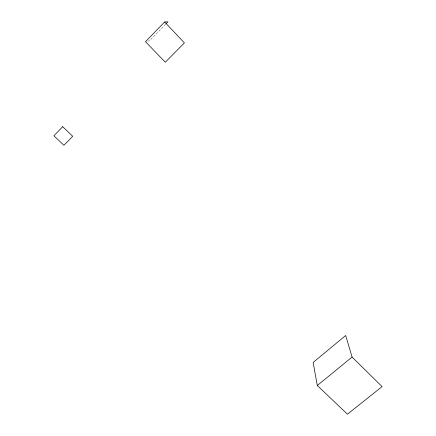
<?xml version="1.0" encoding="UTF-8"?>
<svg xmlns="http://www.w3.org/2000/svg" width="436" height="436" viewBox="0 0 436 436"><rect width="100%" height="100%" fill="white"/><g stroke="black" fill="none" stroke-linecap="round" stroke-linejoin="round"><path stroke-width="0.33" stroke-dasharray="2.18 1.64" d="M165.636 24.231L149.553 40.761L147.815 41.153"/><path stroke-width="0.65" d="M164.655 21.963L145.499 41.682L165.271 62.25L184.401 42.902L164.655 21.963L168.002 21.8L166.111 23.746M317.288 385.522L352.081 357.073L345.677 335.502L313.152 362.452L317.288 385.522L347.459 414.2L382.089 386.618L352.081 357.073M62.724 126.707L53.911 135.77L63.907 145.27L72.714 136.283L62.724 126.707"/></g></svg>
